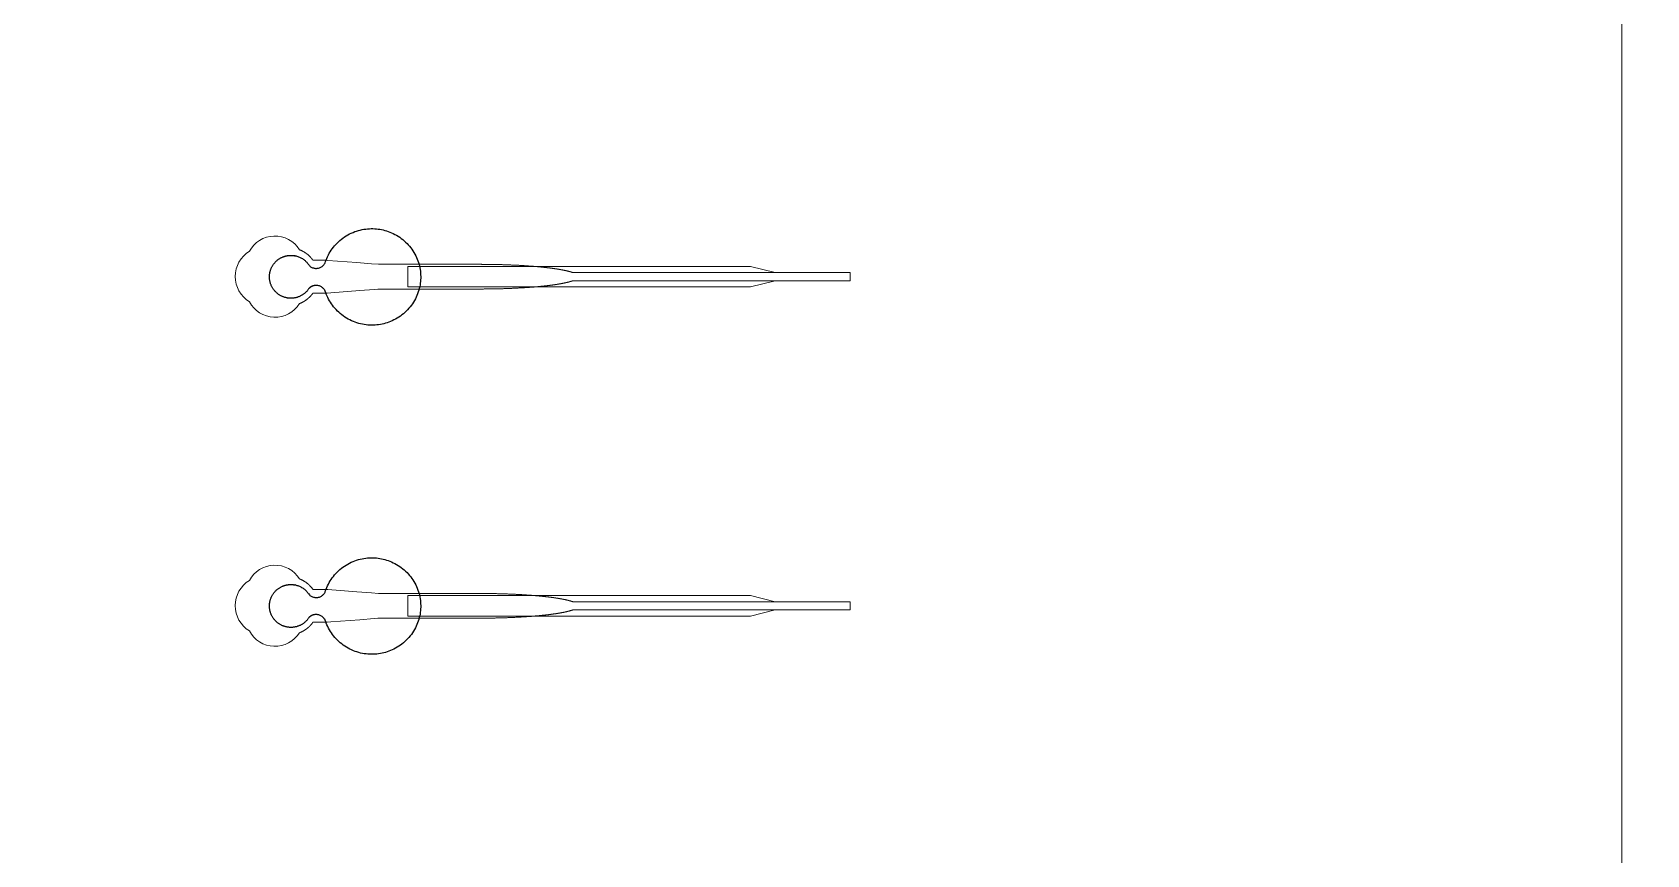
# Model space of a CAD drawing. Header units: inches. Extents: x -52997 to 52003, y -52254 to 52746.
# Drawn here: x 21799 to 31603, y -1519 to 3478 of the extents above; entities that cross this region are included whole.
import ezdxf

# ---------------------------------------------------------------- set-up
doc = ezdxf.new("R2010")
doc.units = ezdxf.units.IN
doc.header["$MEASUREMENT"] = 0
doc.layers.add('1', color=1, linetype='Continuous')
doc.layers.add('2', color=140, linetype='Continuous', lineweight=0)
doc.layers.add('3', color=90, linetype='Continuous', lineweight=0)

msp = doc.modelspace()

# ---------------------------------------------------------------- linework, layer by layer
at = {"layer": '1'}
for points in [[(-16283.4, -47485.7), (0, -47485.7), (16283.4, -47485.7, 5.999107)], [(-16250, -47285.7), (0, -47285.7), (16250, -47285.7, 5.986812)], [(-13685.8, -45485.7), (0, -45485.7), (13685.8, -45485.7, 6.794322)]]:
    msp.add_lwpolyline(points, format="xyb", close=True, dxfattribs=at)
msp.add_circle((-497.2, 245.8), 52500, dxfattribs=at)
for points in [[(23479, 1921.4), (23501.2, 1944.5), (23532.8, 1939.3), (23564.5, 1934.1), (23578.1, 1905.1), (23653.5, 1664.2), (23905.5, 1701.9), (24157.6, 1739.6), (24157.7, 1991.7), (24157.8, 2243.9), (23905.8, 2281.8), (23653.8, 2319.7), (23578.2, 2078.9), (23565, 2050.4), (23534.1, 2044.7), (23503.3, 2038.9), (23480.7, 2060.7), (23429.3, 2144.1), (23334.9, 2118), (23240.5, 2091.9), (23239.3, 1994), (23238.2, 1896), (23331.9, 1867.6), (23425.6, 1839.2), (23479, 1921.4)], [(23479, -78.6), (23501.2, -55.5), (23532.8, -60.7), (23564.5, -65.9), (23578.1, -94.9), (23653.5, -335.8), (23905.5, -298.1), (24157.6, -260.4), (24157.7, -8.3), (24157.8, 243.9), (23905.8, 281.8), (23653.8, 319.7), (23578.2, 78.9), (23565, 50.4), (23534.1, 44.7), (23503.3, 38.9), (23480.7, 60.7), (23429.3, 144.1), (23334.9, 118), (23240.5, 91.9), (23239.3, -6), (23238.2, -104), (23331.9, -132.4), (23425.6, -160.8), (23479, -78.6)]]:
    msp.add_rational_spline(points, [1, 0.884783429184, 1, 0.884783429184, 1, 0.758252289935, 1, 0.758252289935, 1, 0.758252289935, 1, 0.758252289935, 1, 0.888941908896, 1, 0.888941908896, 1, 0.79946124759, 1, 0.79946124759, 1, 0.79946124759, 1, 0.79946124759, 1], degree=2, knots=[0, 0, 0, 0.969535, 0.969535, 1.939069, 1.939069, 3.359405, 3.359405, 4.779741, 4.779741, 6.200078, 6.200078, 7.620414, 7.620414, 8.571947, 8.571947, 9.52348, 9.52348, 10.812277, 10.812277, 12.101074, 12.101074, 13.389871, 13.389871, 14.678668, 14.678668, 14.678668], dxfattribs=at)
at = {"layer": '2'}
for points in [[(-16283.4, -47485.7), (0, -47485.7), (16283.4, -47485.7, 5.999107)], [(-16250, -47285.7), (0, -47285.7), (16250, -47285.7, 5.986812)], [(-13685.8, -45485.7), (0, -45485.7), (13685.8, -45485.7, 6.794322)], [(23421.7, 1829.6), (23422.1, 1829.7), (23422.9, 1830), (23423.8, 1830.3), (23424.6, 1830.7), (23425.5, 1831), (23426.3, 1831.4), (23427.1, 1831.7), (23428, 1832.1), (23428.9, 1832.5), (23429.7, 1832.8), (23430.6, 1833.2), (23431.4, 1833.6), (23432.3, 1834), (23433.1, 1834.4), (23434, 1834.8), (23434.8, 1835.2), (23435.7, 1835.6), (23436.6, 1836.1), (23437.4, 1836.5), (23438.3, 1836.9), (23439.1, 1837.4), (23440, 1837.8), (23440.8, 1838.3), (23441.7, 1838.7), (23442.6, 1839.2), (23443.4, 1839.7), (23444.3, 1840.1), (23445.1, 1840.6), (23446, 1841.1), (23446.8, 1841.6), (23447.7, 1842.1), (23448.5, 1842.6), (23449.4, 1843.1), (23450.2, 1843.6), (23451.1, 1844.2), (23451.9, 1844.7), (23452.8, 1845.2), (23453.6, 1845.8), (23454.5, 1846.3), (23455.3, 1846.9), (23456.2, 1847.4), (23457, 1848), (23457.8, 1848.6), (23458.7, 1849.1), (23459.5, 1849.7), (23460.3, 1850.3), (23461.2, 1850.9), (23462, 1851.5), (23462.8, 1852.1), (23463.6, 1852.7), (23464.4, 1853.3), (23465.3, 1853.9), (23466.1, 1854.5), (23466.9, 1855.2), (23467.7, 1855.8), (23468.5, 1856.4), (23469.3, 1857.1), (23470.1, 1857.7), (23470.9, 1858.3), (23471.6, 1859), (23472.4, 1859.6), (23473.2, 1860.3), (23474, 1861), (23474.8, 1861.6), (23475.5, 1862.3), (23476.3, 1863), (23477.1, 1863.7), (23477.8, 1864.3), (23478.6, 1865), (23479.3, 1865.7), (23480.1, 1866.4), (23480.8, 1867.1), (23481.5, 1867.8), (23482.3, 1868.5), (23483, 1869.2), (23483.7, 1869.9), (23484.4, 1870.7), (23485.1, 1871.4), (23485.8, 1872.1), (23486.5, 1872.8), (23487.2, 1873.6), (23487.9, 1874.3), (23488.6, 1875), (23489.3, 1875.7), (23489.9, 1876.5), (23490.6, 1877.2), (23491.3, 1878), (23491.9, 1878.7), (23492.6, 1879.5), (23493.2, 1880.2), (23493.9, 1881), (23494.5, 1881.7), (23495.1, 1882.5), (23495.8, 1883.2), (23496.4, 1884), (23497, 1884.7), (23497.6, 1885.5), (23498.2, 1886.3), (23498.8, 1887), (23499.4, 1887.8), (23499.9, 1888.6), (23500.5, 1889.3), (23501.1, 1890.1), (23501.6, 1890.9), (23502.2, 1891.6), (23502.7, 1892.4), (23503.3, 1893.2), (23546.9, 1893.2), (23568.7, 1893.2), (23579.6, 1893.2), (23582.3, 1893.2), (23583.6, 1893.2), (23583.7, 1893.2), (23583.7, 1893.2), (23583.7, 1893.2), (23583.7, 1893.2), (23583.7, 1893.2), (23583.8, 1893.2), (23584.2, 1893.2), (23584.8, 1893.3), (23586.2, 1893.4), (23589, 1893.6), (23611.1, 1895.3), (23787.7, 1908.8), (23876, 1915.6), (23898.1, 1917.3), (23909.2, 1918.1), (23909.5, 1918.2), (23909.6, 1918.2), (23909.6, 1918.2), (23909.7, 1918.2), (23909.8, 1918.2), (23910.2, 1918.2), (24170.6, 1918.2), (24176.9, 1918.2), (24189.5, 1918.2), (24290, 1918.2), (24491, 1918.2), (24503.6, 1918.2), (24509.9, 1918.2), (24513, 1918.2), (24514.6, 1918.2), (24515, 1918.2), (24515.2, 1918.2), (24515.3, 1918.2), (24515.3, 1918.2), (24515.3, 1918.2), (24515.4, 1918.2), (24515.9, 1918.2), (24520.5, 1918.2), (24525.1, 1918.2), (24529.7, 1918.2), (24534.4, 1918.2), (24539, 1918.2), (24543.7, 1918.3), (24548.3, 1918.3), (24553, 1918.3), (24557.7, 1918.4), (24562.4, 1918.4), (24567.1, 1918.4), (24571.8, 1918.5), (24576.6, 1918.6), (24581.3, 1918.6), (24586.1, 1918.7), (24590.8, 1918.8), (24595.6, 1918.8), (24600.4, 1918.9), (24605.2, 1919), (24609.9, 1919.1), (24614.7, 1919.2), (24619.5, 1919.3), (24624.4, 1919.4), (24629.2, 1919.5), (24634, 1919.7), (24638.8, 1919.8), (24643.6, 1919.9), (24648.5, 1920), (24653.3, 1920.2), (24658.1, 1920.3), (24662.9, 1920.5), (24667.8, 1920.6), (24672.6, 1920.8), (24677.4, 1921), (24682.3, 1921.1), (24687.1, 1921.3), (24691.9, 1921.5), (24696.8, 1921.7), (24701.6, 1921.9), (24706.4, 1922.1), (24711.2, 1922.3), (24716, 1922.5), (24720.8, 1922.7), (24725.6, 1922.9), (24730.4, 1923.2), (24735.2, 1923.4), (24740, 1923.6), (24744.8, 1923.9), (24749.5, 1924.1), (24754.3, 1924.4), (24759, 1924.6), (24763.7, 1924.9), (24768.5, 1925.2), (24773.2, 1925.4), (24777.9, 1925.7), (24782.5, 1926), (24787.2, 1926.3), (24791.9, 1926.6), (24796.5, 1926.9), (24801.1, 1927.2), (24805.7, 1927.5), (24810.3, 1927.9), (24814.9, 1928.2), (24817.2, 1928.4), (24819.4, 1928.5), (24821.7, 1928.7), (24824, 1928.9), (24826.2, 1929), (24828.5, 1929.2), (24830.7, 1929.4), (24833, 1929.5), (24835.2, 1929.7), (24837.5, 1929.9), (24839.7, 1930.1), (24841.9, 1930.3), (24844.1, 1930.4), (24846.4, 1930.6), (24848.6, 1930.8), (24850.8, 1931), (24853, 1931.2), (24855.2, 1931.4), (24857.4, 1931.5), (24859.5, 1931.7), (24861.7, 1931.9), (24863.9, 1932.1), (24866, 1932.3), (24868.2, 1932.5), (24870.3, 1932.7), (24872.5, 1932.9), (24874.6, 1933.1), (24876.8, 1933.3), (24878.9, 1933.5), (24881, 1933.7), (24883.1, 1933.9), (24885.2, 1934.1), (24887.3, 1934.3), (24889.4, 1934.5), (24891.5, 1934.7), (24893.6, 1934.9), (24895.6, 1935.2), (24897.7, 1935.4), (24899.8, 1935.6), (24901.8, 1935.8), (24903.9, 1936), (24905.9, 1936.2), (24907.9, 1936.5), (24909.9, 1936.7), (24911.9, 1936.9), (24913.9, 1937.1), (24915.9, 1937.3), (24917.9, 1937.6), (24919.9, 1937.8), (24921.9, 1938), (24923.9, 1938.2), (24925.8, 1938.5), (24927.8, 1938.7), (24929.7, 1938.9), (24931.6, 1939.2), (24933.6, 1939.4), (24935.5, 1939.6), (24937.4, 1939.9), (24939.3, 1940.1), (24941.2, 1940.3), (24943.1, 1940.6), (24944.9, 1940.8), (24946.8, 1941.1), (24948.6, 1941.3), (24950.5, 1941.5), (24952.3, 1941.8), (24954.2, 1942), (24956, 1942.3), (24957.8, 1942.5), (24959.6, 1942.8), (24961.4, 1943), (24963.2, 1943.3), (24965, 1943.5), (24966.7, 1943.8), (24968.5, 1944), (24970.2, 1944.3), (24972, 1944.5), (24973.7, 1944.8), (24975.4, 1945), (24977.1, 1945.3), (24978.8, 1945.5), (24980.5, 1945.8), (24982.2, 1946.1), (24983.9, 1946.3), (24985.5, 1946.6), (24987.2, 1946.8), (24988.8, 1947.1), (24990.5, 1947.4), (24992.1, 1947.6), (24993.7, 1947.9), (24995.3, 1948.2), (24996.9, 1948.4), (24998.5, 1948.7), (25000.1, 1949), (25001.6, 1949.2), (25003.2, 1949.5), (25004.7, 1949.8), (25006.3, 1950), (25007.8, 1950.3), (25009.3, 1950.6), (25010.8, 1950.9), (25012.3, 1951.1), (25013.8, 1951.4), (25015.2, 1951.7), (25016.7, 1952), (25018.1, 1952.2), (25019.6, 1952.5), (25021, 1952.8), (25022.4, 1953.1), (25023.8, 1953.4), (25025.2, 1953.6), (25026.6, 1953.9), (25028, 1954.2), (25029.4, 1954.5), (25030.7, 1954.8), (25032.1, 1955.1), (25033.4, 1955.3), (25034.7, 1955.6), (25036, 1955.9), (25037.3, 1956.2), (25038.6, 1956.5), (25039.9, 1956.8), (25041.2, 1957), (25042.4, 1957.3), (25043.7, 1957.6), (25044.9, 1957.9), (25046.1, 1958.2), (25047.4, 1958.5), (25048.6, 1958.8), (25049.7, 1959.1), (25050.9, 1959.4), (25052.1, 1959.7), (25053.3, 1959.9), (25054.4, 1960.2), (25055.5, 1960.5), (25056.7, 1960.8), (25057.8, 1961.1), (25058.9, 1961.4), (25060, 1961.7), (25061.1, 1962), (25062.1, 1962.3), (25063.2, 1962.6), (25064.3, 1962.9), (25065.3, 1963.2), (25066.3, 1963.5), (25067.3, 1963.8), (25068.3, 1964.1), (25069.3, 1964.4), (25070.3, 1964.7), (25071.3, 1965), (25072.3, 1965.3), (25073.2, 1965.6), (25074.1, 1965.9), (25075.1, 1966.2), (25076, 1966.5), (25076.9, 1966.8), (25077.8, 1967.1), (25078.7, 1967.4), (25079.5, 1967.7), (25081, 1968.1), (26766.6, 1968), (26766.6, 2018.2), (25081, 2018.2), (25080.7, 2018.3), (25079.9, 2018.6), (25079, 2018.9), (25078.1, 2019.2), (25077.2, 2019.5), (25076.3, 2019.8), (25075.4, 2020.1), (25074.5, 2020.4), (25073.6, 2020.7), (25072.6, 2021), (25071.6, 2021.3), (25070.7, 2021.6), (25069.7, 2021.9), (25068.7, 2022.2), (25067.7, 2022.5), (25066.7, 2022.8), (25065.6, 2023.1), (25064.6, 2023.4), (25063.6, 2023.7), (25062.5, 2023.9), (25061.4, 2024.2), (25060.3, 2024.5), (25059.3, 2024.8), (25058.1, 2025.1), (25057, 2025.4), (25055.9, 2025.7), (25054.8, 2026), (25053.6, 2026.3), (25052.5, 2026.6), (25051.3, 2026.9), (25050.1, 2027.2), (25048.9, 2027.5), (25047.7, 2027.8), (25046.5, 2028.1), (25045.3, 2028.3), (25044, 2028.6), (25042.8, 2028.9), (25041.5, 2029.2), (25040.3, 2029.5), (25039, 2029.8), (25037.7, 2030.1), (25036.4, 2030.4), (25035.1, 2030.6), (25033.8, 2030.9), (25032.4, 2031.2), (25031.1, 2031.5), (25029.7, 2031.8), (25028.4, 2032.1), (25027, 2032.3), (25025.6, 2032.6), (25024.2, 2032.9), (25022.8, 2033.2), (25021.4, 2033.5), (25019.9, 2033.7), (25018.5, 2034), (25017, 2034.3), (25015.6, 2034.6), (25014.1, 2034.9), (25012.6, 2035.1), (25011.1, 2035.4), (25009.6, 2035.7), (25008.1, 2036), (25006.6, 2036.2), (25005.1, 2036.5), (25003.5, 2036.8), (25002, 2037), (25000.4, 2037.3), (24998.8, 2037.6), (24997.3, 2037.8), (24995.7, 2038.1), (24994.1, 2038.4), (24992.4, 2038.6), (24990.8, 2038.9), (24989.2, 2039.2), (24987.5, 2039.4), (24985.9, 2039.7), (24984.2, 2040), (24982.6, 2040.2), (24980.9, 2040.5), (24979.2, 2040.7), (24977.5, 2041), (24975.8, 2041.3), (24974.1, 2041.5), (24972.3, 2041.8), (24970.6, 2042), (24968.8, 2042.3), (24967.1, 2042.5), (24965.3, 2042.8), (24963.5, 2043), (24961.8, 2043.3), (24960, 2043.5), (24958.2, 2043.8), (24956.4, 2044), (24954.5, 2044.3), (24952.7, 2044.5), (24950.9, 2044.8), (24949, 2045), (24947.2, 2045.2), (24945.3, 2045.5), (24943.4, 2045.7), (24941.6, 2046), (24939.7, 2046.2), (24937.8, 2046.4), (24935.9, 2046.7), (24933.9, 2046.9), (24932, 2047.1), (24930.1, 2047.4), (24928.2, 2047.6), (24926.2, 2047.8), (24924.3, 2048.1), (24922.3, 2048.3), (24920.3, 2048.5), (24918.3, 2048.7), (24916.4, 2049), (24914.4, 2049.2), (24912.4, 2049.4), (24910.4, 2049.6), (24908.3, 2049.8), (24906.3, 2050.1), (24904.3, 2050.3), (24902.2, 2050.5), (24900.2, 2050.7), (24898.1, 2050.9), (24896.1, 2051.1), (24894, 2051.3), (24891.9, 2051.6), (24889.9, 2051.8), (24887.8, 2052), (24885.7, 2052.2), (24883.6, 2052.4), (24881.5, 2052.6), (24879.4, 2052.8), (24877.2, 2053), (24875.1, 2053.2), (24873, 2053.4), (24870.8, 2053.6), (24868.7, 2053.8), (24866.5, 2054), (24864.4, 2054.2), (24862.2, 2054.4), (24860, 2054.6), (24857.9, 2054.7), (24855.7, 2054.9), (24853.5, 2055.1), (24851.3, 2055.3), (24849.1, 2055.5), (24846.9, 2055.7), (24844.7, 2055.9), (24842.5, 2056), (24840.3, 2056.2), (24838, 2056.4), (24835.8, 2056.6), (24833.6, 2056.8), (24831.3, 2056.9), (24829.1, 2057.1), (24826.8, 2057.3), (24824.6, 2057.4), (24822.3, 2057.6), (24820.1, 2057.8), (24817.8, 2057.9), (24813.2, 2058.3), (24808.7, 2058.6), (24804.1, 2058.9), (24799.5, 2059.2), (24794.9, 2059.5), (24790.2, 2059.8), (24785.6, 2060.1), (24780.9, 2060.4), (24776.3, 2060.7), (24771.6, 2061), (24766.9, 2061.3), (24762.2, 2061.5), (24757.5, 2061.8), (24752.7, 2062.1), (24748, 2062.3), (24743.2, 2062.5), (24738.5, 2062.8), (24733.7, 2063), (24729, 2063.3), (24724.2, 2063.5), (24719.4, 2063.7), (24714.6, 2063.9), (24709.8, 2064.1), (24705, 2064.3), (24700.2, 2064.5), (24695.4, 2064.7), (24690.6, 2064.9), (24685.8, 2065.1), (24681, 2065.3), (24676.2, 2065.4), (24671.4, 2065.6), (24666.6, 2065.7), (24661.8, 2065.9), (24657, 2066.1), (24652.2, 2066.2), (24647.4, 2066.3), (24642.6, 2066.5), (24637.8, 2066.6), (24633, 2066.7), (24628.2, 2066.8), (24623.4, 2066.9), (24618.6, 2067.1), (24613.8, 2067.2), (24609.1, 2067.2), (24604.3, 2067.3), (24599.6, 2067.4), (24594.8, 2067.5), (24590.1, 2067.6), (24585.3, 2067.7), (24580.6, 2067.7), (24575.9, 2067.8), (24571.2, 2067.8), (24566.5, 2067.9), (24561.8, 2067.9), (24557.2, 2068), (24552.5, 2068), (24547.9, 2068.1), (24543.2, 2068.1), (24538.6, 2068.1), (24534, 2068.1), (24529.4, 2068.1), (24527.1, 2068.2), (24526.5, 2068.2), (24526.3, 2068.2), (24526.1, 2068.2), (24525.9, 2068.2), (24524.3, 2068.2), (24517.9, 2068.2), (24505.2, 2068.2), (24454.2, 2068.2), (24250.3, 2068.2), (24199.3, 2068.2), (24173.8, 2068.2), (24167.4, 2068.2), (24165.8, 2068.2), (23910.1, 2068.2), (23909.7, 2068.2), (23909.6, 2068.2), (23909.6, 2068.2), (23909.5, 2068.2), (23909.5, 2068.2), (23909.1, 2068.2), (23907.7, 2068.3), (23902.2, 2068.7), (23858.1, 2072.1), (23769.7, 2078.9), (23593.1, 2092.4), (23587.6, 2092.9), (23584.8, 2093.1), (23584.1, 2093.1), (23583.8, 2093.2), (23583.7, 2093.2), (23583.7, 2093.2), (23583.7, 2093.2), (23583.7, 2093.2), (23583.7, 2093.2), (23583.6, 2093.2), (23583.3, 2093.2), (23580.6, 2093.2), (23575.1, 2093.2), (23564.2, 2093.2), (23542.4, 2093.2), (23520.6, 2093.2), (23509.7, 2093.2), (23504.3, 2093.2), (23503.6, 2093.2), (23503.4, 2093.2), (23503.3, 2093.2), (23503.3, 2093.2), (23503.3, 2093.2), (23503.3, 2093.2), (23503.3, 2093.2), (23502.9, 2093.8), (23502.1, 2094.9), (23501.3, 2096), (23500.4, 2097.1), (23499.6, 2098.2), (23498.7, 2099.4), (23497.9, 2100.5), (23497, 2101.6), (23496.1, 2102.7), (23495.2, 2103.8), (23494.3, 2104.9), (23493.4, 2106), (23492.4, 2107.1), (23491.5, 2108.2), (23490.5, 2109.3), (23489.5, 2110.4), (23488.6, 2111.5), (23487.6, 2112.5), (23486.5, 2113.6), (23485.5, 2114.7), (23484.5, 2115.7), (23483.4, 2116.8), (23482.4, 2117.8), (23481.3, 2118.9), (23480.2, 2119.9), (23479.1, 2121), (23478, 2122), (23476.9, 2123), (23475.7, 2124), (23474.6, 2125), (23473.4, 2126), (23472.3, 2127), (23471.1, 2128), (23469.9, 2129), (23468.7, 2129.9), (23467.5, 2130.9), (23466.3, 2131.8), (23465, 2132.8), (23463.8, 2133.7), (23462.5, 2134.6), (23461.3, 2135.5), (23460, 2136.4), (23458.7, 2137.3), (23457.5, 2138.2), (23456.2, 2139), (23454.9, 2139.9), (23453.5, 2140.7), (23452.2, 2141.6), (23450.9, 2142.4), (23449.6, 2143.2), (23448.2, 2144), (23446.9, 2144.8), (23445.5, 2145.6), (23444.1, 2146.4), (23442.8, 2147.1), (23441.4, 2147.9), (23440, 2148.6), (23438.6, 2149.3), (23437.2, 2150), (23435.8, 2150.7), (23434.4, 2151.4), (23433, 2152), (23431.6, 2152.7), (23430.2, 2153.3), (23428.8, 2153.9), (23427.3, 2154.5), (23425.9, 2155.1), (23424.5, 2155.7), (23423, 2156.3), (23421.8, 2156.8, 0.576044), (23117.2, 2147.4, 0.560065), (23117.2, 1840.9, 0.578435)], [(23421.7, -170.4), (23422.1, -170.3), (23422.9, -170), (23423.8, -169.7), (23424.6, -169.3), (23425.5, -169), (23426.3, -168.6), (23427.1, -168.3), (23428, -167.9), (23428.9, -167.5), (23429.7, -167.2), (23430.6, -166.8), (23431.4, -166.4), (23432.3, -166), (23433.1, -165.6), (23434, -165.2), (23434.8, -164.8), (23435.7, -164.4), (23436.6, -163.9), (23437.4, -163.5), (23438.3, -163.1), (23439.1, -162.6), (23440, -162.2), (23440.8, -161.7), (23441.7, -161.3), (23442.6, -160.8), (23443.4, -160.3), (23444.3, -159.9), (23445.1, -159.4), (23446, -158.9), (23446.8, -158.4), (23447.7, -157.9), (23448.5, -157.4), (23449.4, -156.9), (23450.2, -156.4), (23451.1, -155.8), (23451.9, -155.3), (23452.8, -154.8), (23453.6, -154.2), (23454.5, -153.7), (23455.3, -153.1), (23456.2, -152.6), (23457, -152), (23457.8, -151.4), (23458.7, -150.9), (23459.5, -150.3), (23460.3, -149.7), (23461.2, -149.1), (23462, -148.5), (23462.8, -147.9), (23463.6, -147.3), (23464.4, -146.7), (23465.3, -146.1), (23466.1, -145.5), (23466.9, -144.8), (23467.7, -144.2), (23468.5, -143.6), (23469.3, -142.9), (23470.1, -142.3), (23470.9, -141.7), (23471.6, -141), (23472.4, -140.4), (23473.2, -139.7), (23474, -139), (23474.8, -138.4), (23475.5, -137.7), (23476.3, -137), (23477.1, -136.3), (23477.8, -135.7), (23478.6, -135), (23479.3, -134.3), (23480.1, -133.6), (23480.8, -132.9), (23481.5, -132.2), (23482.3, -131.5), (23483, -130.8), (23483.7, -130.1), (23484.4, -129.3), (23485.1, -128.6), (23485.8, -127.9), (23486.5, -127.2), (23487.2, -126.4), (23487.9, -125.7), (23488.6, -125), (23489.3, -124.3), (23489.9, -123.5), (23490.6, -122.8), (23491.3, -122), (23491.9, -121.3), (23492.6, -120.5), (23493.2, -119.8), (23493.9, -119), (23494.5, -118.3), (23495.1, -117.5), (23495.8, -116.8), (23496.4, -116), (23497, -115.3), (23497.6, -114.5), (23498.2, -113.7), (23498.8, -113), (23499.4, -112.2), (23499.9, -111.4), (23500.5, -110.7), (23501.1, -109.9), (23501.6, -109.1), (23502.2, -108.4), (23502.7, -107.6), (23503.3, -106.8), (23546.9, -106.8), (23568.7, -106.8), (23579.6, -106.8), (23582.3, -106.8), (23583.6, -106.8), (23583.7, -106.8), (23583.7, -106.8), (23583.7, -106.8), (23583.7, -106.8), (23583.7, -106.8), (23583.8, -106.8), (23584.2, -106.8), (23584.8, -106.7), (23586.2, -106.6), (23589, -106.4), (23611.1, -104.7), (23787.7, -91.2), (23876, -84.4), (23898.1, -82.7), (23909.2, -81.9), (23909.5, -81.8), (23909.6, -81.8), (23909.6, -81.8), (23909.7, -81.8), (23909.8, -81.8), (23910.2, -81.8), (24170.6, -81.8), (24176.9, -81.8), (24189.5, -81.8), (24290, -81.8), (24491, -81.8), (24503.6, -81.8), (24509.9, -81.8), (24513, -81.8), (24514.6, -81.8), (24515, -81.8), (24515.2, -81.8), (24515.3, -81.8), (24515.3, -81.8), (24515.3, -81.8), (24515.4, -81.8), (24515.9, -81.8), (24520.5, -81.8), (24525.1, -81.8), (24529.7, -81.8), (24534.4, -81.8), (24539, -81.8), (24543.7, -81.7), (24548.3, -81.7), (24553, -81.7), (24557.7, -81.6), (24562.4, -81.6), (24567.1, -81.6), (24571.8, -81.5), (24576.6, -81.4), (24581.3, -81.4), (24586.1, -81.3), (24590.8, -81.2), (24595.6, -81.2), (24600.4, -81.1), (24605.2, -81), (24609.9, -80.9), (24614.7, -80.8), (24619.5, -80.7), (24624.4, -80.6), (24629.2, -80.5), (24634, -80.3), (24638.8, -80.2), (24643.6, -80.1), (24648.5, -80), (24653.3, -79.8), (24658.1, -79.7), (24662.9, -79.5), (24667.8, -79.4), (24672.6, -79.2), (24677.4, -79), (24682.3, -78.9), (24687.1, -78.7), (24691.9, -78.5), (24696.8, -78.3), (24701.6, -78.1), (24706.4, -77.9), (24711.2, -77.7), (24716, -77.5), (24720.8, -77.3), (24725.6, -77.1), (24730.4, -76.8), (24735.2, -76.6), (24740, -76.4), (24744.8, -76.1), (24749.5, -75.9), (24754.3, -75.6), (24759, -75.4), (24763.7, -75.1), (24768.5, -74.8), (24773.2, -74.6), (24777.9, -74.3), (24782.5, -74), (24787.2, -73.7), (24791.9, -73.4), (24796.5, -73.1), (24801.1, -72.8), (24805.7, -72.5), (24810.3, -72.1), (24814.9, -71.8), (24817.2, -71.6), (24819.4, -71.5), (24821.7, -71.3), (24824, -71.1), (24826.2, -71), (24828.5, -70.8), (24830.7, -70.6), (24833, -70.5), (24835.2, -70.3), (24837.5, -70.1), (24839.7, -69.9), (24841.9, -69.7), (24844.1, -69.6), (24846.4, -69.4), (24848.6, -69.2), (24850.8, -69), (24853, -68.8), (24855.2, -68.6), (24857.4, -68.5), (24859.5, -68.3), (24861.7, -68.1), (24863.9, -67.9), (24866, -67.7), (24868.2, -67.5), (24870.3, -67.3), (24872.5, -67.1), (24874.6, -66.9), (24876.8, -66.7), (24878.9, -66.5), (24881, -66.3), (24883.1, -66.1), (24885.2, -65.9), (24887.3, -65.7), (24889.4, -65.5), (24891.5, -65.3), (24893.6, -65.1), (24895.6, -64.8), (24897.7, -64.6), (24899.8, -64.4), (24901.8, -64.2), (24903.9, -64), (24905.9, -63.8), (24907.9, -63.5), (24909.9, -63.3), (24911.9, -63.1), (24913.9, -62.9), (24915.9, -62.7), (24917.9, -62.4), (24919.9, -62.2), (24921.9, -62), (24923.9, -61.8), (24925.8, -61.5), (24927.8, -61.3), (24929.7, -61.1), (24931.6, -60.8), (24933.6, -60.6), (24935.5, -60.4), (24937.4, -60.1), (24939.3, -59.9), (24941.2, -59.7), (24943.1, -59.4), (24944.9, -59.2), (24946.8, -58.9), (24948.6, -58.7), (24950.5, -58.5), (24952.3, -58.2), (24954.2, -58), (24956, -57.7), (24957.8, -57.5), (24959.6, -57.2), (24961.4, -57), (24963.2, -56.7), (24965, -56.5), (24966.7, -56.2), (24968.5, -56), (24970.2, -55.7), (24972, -55.5), (24973.7, -55.2), (24975.4, -55), (24977.1, -54.7), (24978.8, -54.5), (24980.5, -54.2), (24982.2, -53.9), (24983.9, -53.7), (24985.5, -53.4), (24987.2, -53.2), (24988.8, -52.9), (24990.5, -52.6), (24992.1, -52.4), (24993.7, -52.1), (24995.3, -51.8), (24996.9, -51.6), (24998.5, -51.3), (25000.1, -51), (25001.6, -50.8), (25003.2, -50.5), (25004.7, -50.2), (25006.3, -50), (25007.8, -49.7), (25009.3, -49.4), (25010.8, -49.1), (25012.3, -48.9), (25013.8, -48.6), (25015.2, -48.3), (25016.7, -48), (25018.1, -47.8), (25019.6, -47.5), (25021, -47.2), (25022.4, -46.9), (25023.8, -46.6), (25025.2, -46.4), (25026.6, -46.1), (25028, -45.8), (25029.4, -45.5), (25030.7, -45.2), (25032.1, -44.9), (25033.4, -44.7), (25034.7, -44.4), (25036, -44.1), (25037.3, -43.8), (25038.6, -43.5), (25039.9, -43.2), (25041.2, -43), (25042.4, -42.7), (25043.7, -42.4), (25044.9, -42.1), (25046.1, -41.8), (25047.4, -41.5), (25048.6, -41.2), (25049.7, -40.9), (25050.9, -40.6), (25052.1, -40.3), (25053.3, -40.1), (25054.4, -39.8), (25055.5, -39.5), (25056.7, -39.2), (25057.8, -38.9), (25058.9, -38.6), (25060, -38.3), (25061.1, -38), (25062.1, -37.7), (25063.2, -37.4), (25064.3, -37.1), (25065.3, -36.8), (25066.3, -36.5), (25067.3, -36.2), (25068.3, -35.9), (25069.3, -35.6), (25070.3, -35.3), (25071.3, -35), (25072.3, -34.7), (25073.2, -34.4), (25074.1, -34.1), (25075.1, -33.8), (25076, -33.5), (25076.9, -33.2), (25077.8, -32.9), (25078.7, -32.6), (25079.5, -32.3), (25081, -31.9), (26766.6, -32), (26766.6, 18.2), (25081, 18.2), (25080.7, 18.3), (25079.9, 18.6), (25079, 18.9), (25078.1, 19.2), (25077.2, 19.5), (25076.3, 19.8), (25075.4, 20.1), (25074.5, 20.4), (25073.6, 20.7), (25072.6, 21), (25071.6, 21.3), (25070.7, 21.6), (25069.7, 21.9), (25068.7, 22.2), (25067.7, 22.5), (25066.7, 22.8), (25065.6, 23.1), (25064.6, 23.4), (25063.6, 23.7), (25062.5, 23.9), (25061.4, 24.2), (25060.3, 24.5), (25059.3, 24.8), (25058.1, 25.1), (25057, 25.4), (25055.9, 25.7), (25054.8, 26), (25053.6, 26.3), (25052.5, 26.6), (25051.3, 26.9), (25050.1, 27.2), (25048.9, 27.5), (25047.7, 27.8), (25046.5, 28.1), (25045.3, 28.3), (25044, 28.6), (25042.8, 28.9), (25041.5, 29.2), (25040.3, 29.5), (25039, 29.8), (25037.7, 30.1), (25036.4, 30.4), (25035.1, 30.6), (25033.8, 30.9), (25032.4, 31.2), (25031.1, 31.5), (25029.7, 31.8), (25028.4, 32.1), (25027, 32.3), (25025.6, 32.6), (25024.2, 32.9), (25022.8, 33.2), (25021.4, 33.5), (25019.9, 33.7), (25018.5, 34), (25017, 34.3), (25015.6, 34.6), (25014.1, 34.9), (25012.6, 35.1), (25011.1, 35.4), (25009.6, 35.7), (25008.1, 36), (25006.6, 36.2), (25005.1, 36.5), (25003.5, 36.8), (25002, 37), (25000.4, 37.3), (24998.8, 37.6), (24997.3, 37.8), (24995.7, 38.1), (24994.1, 38.4), (24992.4, 38.6), (24990.8, 38.9), (24989.2, 39.2), (24987.5, 39.4), (24985.9, 39.7), (24984.2, 40), (24982.6, 40.2), (24980.9, 40.5), (24979.2, 40.7), (24977.5, 41), (24975.8, 41.3), (24974.1, 41.5), (24972.3, 41.8), (24970.6, 42), (24968.8, 42.3), (24967.1, 42.5), (24965.3, 42.8), (24963.5, 43), (24961.8, 43.3), (24960, 43.5), (24958.2, 43.8), (24956.4, 44), (24954.5, 44.3), (24952.7, 44.5), (24950.9, 44.8), (24949, 45), (24947.2, 45.2), (24945.3, 45.5), (24943.4, 45.7), (24941.6, 46), (24939.7, 46.2), (24937.8, 46.4), (24935.9, 46.7), (24933.9, 46.9), (24932, 47.1), (24930.1, 47.4), (24928.2, 47.6), (24926.2, 47.8), (24924.3, 48.1), (24922.3, 48.3), (24920.3, 48.5), (24918.3, 48.7), (24916.4, 49), (24914.4, 49.2), (24912.4, 49.4), (24910.4, 49.6), (24908.3, 49.8), (24906.3, 50.1), (24904.3, 50.3), (24902.2, 50.5), (24900.2, 50.7), (24898.1, 50.9), (24896.1, 51.1), (24894, 51.3), (24891.9, 51.6), (24889.9, 51.8), (24887.8, 52), (24885.7, 52.2), (24883.6, 52.4), (24881.5, 52.6), (24879.4, 52.8), (24877.2, 53), (24875.1, 53.2), (24873, 53.4), (24870.8, 53.6), (24868.7, 53.8), (24866.5, 54), (24864.4, 54.2), (24862.2, 54.4), (24860, 54.6), (24857.9, 54.7), (24855.7, 54.9), (24853.5, 55.1), (24851.3, 55.3), (24849.1, 55.5), (24846.9, 55.7), (24844.7, 55.9), (24842.5, 56), (24840.3, 56.2), (24838, 56.4), (24835.8, 56.6), (24833.6, 56.8), (24831.3, 56.9), (24829.1, 57.1), (24826.8, 57.3), (24824.6, 57.4), (24822.3, 57.6), (24820.1, 57.8), (24817.8, 57.9), (24813.2, 58.3), (24808.7, 58.6), (24804.1, 58.9), (24799.5, 59.2), (24794.9, 59.5), (24790.2, 59.8), (24785.6, 60.1), (24780.9, 60.4), (24776.3, 60.7), (24771.6, 61), (24766.9, 61.3), (24762.2, 61.5), (24757.5, 61.8), (24752.7, 62.1), (24748, 62.3), (24743.2, 62.5), (24738.5, 62.8), (24733.7, 63), (24729, 63.3), (24724.2, 63.5), (24719.4, 63.7), (24714.6, 63.9), (24709.8, 64.1), (24705, 64.3), (24700.2, 64.5), (24695.4, 64.7), (24690.6, 64.9), (24685.8, 65.1), (24681, 65.3), (24676.2, 65.4), (24671.4, 65.6), (24666.6, 65.7), (24661.8, 65.9), (24657, 66.1), (24652.2, 66.2), (24647.4, 66.3), (24642.6, 66.5), (24637.8, 66.6), (24633, 66.7), (24628.2, 66.8), (24623.4, 66.9), (24618.6, 67.1), (24613.8, 67.2), (24609.1, 67.2), (24604.3, 67.3), (24599.6, 67.4), (24594.8, 67.5), (24590.1, 67.6), (24585.3, 67.7), (24580.6, 67.7), (24575.9, 67.8), (24571.2, 67.8), (24566.5, 67.9), (24561.8, 67.9), (24557.2, 68), (24552.5, 68), (24547.9, 68.1), (24543.2, 68.1), (24538.6, 68.1), (24534, 68.1), (24529.4, 68.1), (24527.1, 68.2), (24526.5, 68.2), (24526.3, 68.2), (24526.1, 68.2), (24525.9, 68.2), (24524.3, 68.2), (24517.9, 68.2), (24505.2, 68.2), (24454.2, 68.2), (24250.3, 68.2), (24199.3, 68.2), (24173.8, 68.2), (24167.4, 68.2), (24165.8, 68.2), (23910.1, 68.2), (23909.7, 68.2), (23909.6, 68.2), (23909.6, 68.2), (23909.5, 68.2), (23909.5, 68.2), (23909.1, 68.2), (23907.7, 68.3), (23902.2, 68.7), (23858.1, 72.1), (23769.7, 78.9), (23593.1, 92.4), (23587.6, 92.9), (23584.8, 93.1), (23584.1, 93.1), (23583.8, 93.2), (23583.7, 93.2), (23583.7, 93.2), (23583.7, 93.2), (23583.7, 93.2), (23583.7, 93.2), (23583.6, 93.2), (23583.3, 93.2), (23580.6, 93.2), (23575.1, 93.2), (23564.2, 93.2), (23542.4, 93.2), (23520.6, 93.2), (23509.7, 93.2), (23504.3, 93.2), (23503.6, 93.2), (23503.4, 93.2), (23503.3, 93.2), (23503.3, 93.2), (23503.3, 93.2), (23503.3, 93.2), (23503.3, 93.2), (23502.9, 93.8), (23502.1, 94.9), (23501.3, 96), (23500.4, 97.1), (23499.6, 98.2), (23498.7, 99.4), (23497.9, 100.5), (23497, 101.6), (23496.1, 102.7), (23495.2, 103.8), (23494.3, 104.9), (23493.4, 106), (23492.4, 107.1), (23491.5, 108.2), (23490.5, 109.3), (23489.5, 110.4), (23488.6, 111.5), (23487.6, 112.5), (23486.5, 113.6), (23485.5, 114.7), (23484.5, 115.7), (23483.4, 116.8), (23482.4, 117.8), (23481.3, 118.9), (23480.2, 119.9), (23479.1, 121), (23478, 122), (23476.9, 123), (23475.7, 124), (23474.6, 125), (23473.4, 126), (23472.3, 127), (23471.1, 128), (23469.9, 129), (23468.7, 129.9), (23467.5, 130.9), (23466.3, 131.8), (23465, 132.8), (23463.8, 133.7), (23462.5, 134.6), (23461.3, 135.5), (23460, 136.4), (23458.7, 137.3), (23457.5, 138.2), (23456.2, 139), (23454.9, 139.9), (23453.5, 140.7), (23452.2, 141.6), (23450.9, 142.4), (23449.6, 143.2), (23448.2, 144), (23446.9, 144.8), (23445.5, 145.6), (23444.1, 146.4), (23442.8, 147.1), (23441.4, 147.9), (23440, 148.6), (23438.6, 149.3), (23437.2, 150), (23435.8, 150.7), (23434.4, 151.4), (23433, 152), (23431.6, 152.7), (23430.2, 153.3), (23428.8, 153.9), (23427.3, 154.5), (23425.9, 155.1), (23424.5, 155.7), (23423, 156.3), (23421.8, 156.8, 0.576044), (23117.2, 147.4, 0.560065), (23117.2, -159.1, 0.578435)]]:
    msp.add_lwpolyline(points, format="xyb", close=True, dxfattribs=at)
msp.add_lwpolyline([(31452, 17302.2), (31452, -18945.5), (-31548, -18945.5), (-31548, 17302.2)], close=True, dxfattribs=at)
for points in [[(24165.9, 1918.2), (24167.5, 1918.2), (24170.6, 1918.2)], [(24165.9, -81.8), (24167.5, -81.8), (24170.6, -81.8)]]:
    msp.add_lwpolyline(points, dxfattribs=at)
msp.add_circle((-497.2, 245.8), 52500, dxfattribs=at)
at = {"layer": '3'}
for points in [[(-16283.4, -47485.7), (0, -47485.7), (16283.4, -47485.7, 5.999107)], [(-16283.4, -47485.7), (0, -47485.7), (16283.4, -47485.7, 5.999107)], [(-16250, -47285.7), (0, -47285.7), (16250, -47285.7, 5.986812)], [(-16250, -47285.7), (0, -47285.7), (16250, -47285.7, 5.986812)], [(-13685.8, -45485.7), (0, -45485.7), (13685.8, -45485.7, 6.794322)], [(-13685.8, -45485.7), (0, -45485.7), (13685.8, -45485.7, 6.794322)]]:
    msp.add_lwpolyline(points, format="xyb", close=True, dxfattribs=at)
for points in [[(24080.2, 2055.7), (26159.7, 2055.7), (26309.7, 2018.2), (26766.6, 2018.2), (26766.6, 1968.2), (26309.7, 1968.2), (26159.7, 1930.7), (24080.2, 1930.7)], [(24080.2, 55.7), (26159.7, 55.7), (26309.7, 18.2), (26766.6, 18.2), (26766.6, -31.8), (26309.7, -31.8), (26159.7, -69.3), (24080.2, -69.3)]]:
    msp.add_lwpolyline(points, close=True, dxfattribs=at)
msp.add_circle((-497.2, 245.8), 52500, dxfattribs=at)
msp.add_circle((-497.2, 245.8), 52500, dxfattribs=at)

doc.saveas('drawing.dxf')
